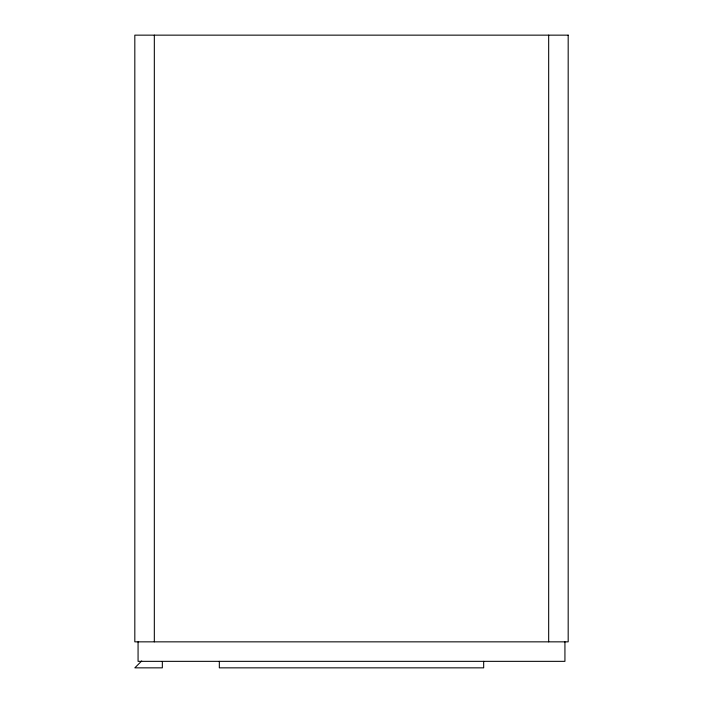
<?xml version="1.0" encoding="UTF-8"?>
<svg xmlns="http://www.w3.org/2000/svg" width="703" height="703" viewBox="0 0 703 703"><rect width="100%" height="100%" fill="white"/><g stroke="black" fill="none" stroke-linecap="round" stroke-linejoin="round"><path stroke-width="1.05" d="M141.698 660.969L134.818 667.85L162.34 667.85L162.34 661.497M564.931 641.848L564.931 661.347L138.069 661.347L138.069 641.848M548.674 35.15L548.674 641.848M483.673 661.347L483.673 667.85L219.327 667.85L219.327 661.347M154.326 35.15L154.326 641.848M568.182 35.15L134.818 35.15L134.818 641.848L568.182 641.848L568.182 35.15"/></g></svg>
